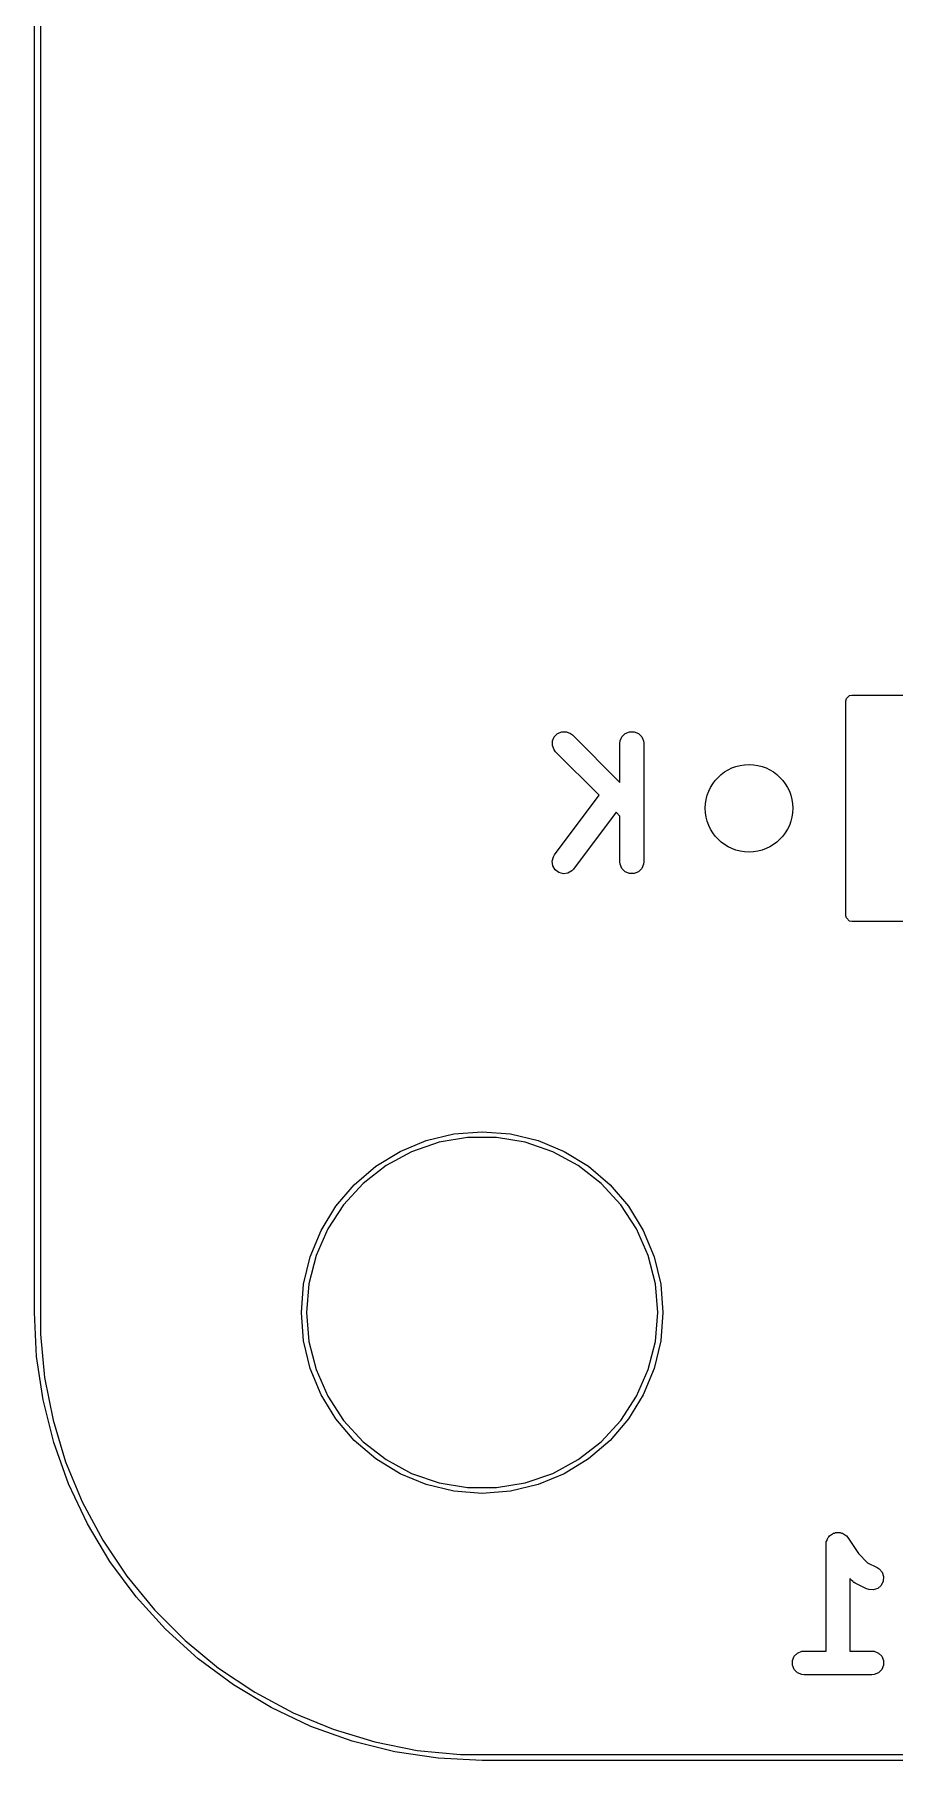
# Model space of a CAD drawing. Extents: x 50.8 to 101.6, y -101.6 to -50.8.
# Drawn here: x 50.77 to 58.14, y -101.62 to -86.85 of the extents above; entities that cross this region are included whole.
import ezdxf

# ---------------------------------------------------------------- set-up
doc = ezdxf.new("R2010")
doc.units = 0
doc.layers.add('BLACK', color=7, linetype='CONTINUOUS')

msp = doc.modelspace()

# ---------------------------------------------------------------- linework, layer by layer
at = {"layer": 'BLACK', "linetype": 'CONTINUOUS'}
for p, q in [((50.775, -97.79), (50.775, -80.772)), ((50.825, -80.772), (50.825, -97.79)), ((57.729806, -92.532866), (57.756866, -92.505806)), ((57.756866, -92.505806), (57.776, -92.502)), ((57.776, -92.502), (58.496, -92.502)), ((57.726, -92.552), (57.729806, -92.532866)), ((57.726, -94.392), (57.726, -92.552)), ((55.211875, -92.895632), (55.227046, -92.859007)), ((55.211875, -92.935274), (55.211875, -92.895632)), ((55.227046, -92.971899), (55.211875, -92.935274)), ((55.227046, -92.859007), (55.255077, -92.830976)), ((55.255077, -92.830976), (55.291702, -92.815805)), ((55.291702, -92.815805), (55.331344, -92.815805)), ((55.331344, -92.815805), (55.367969, -92.830976)), ((55.367969, -92.830976), (55.383365, -92.843611)), ((55.383365, -92.843611), (55.790495, -93.250741)), ((55.790495, -92.915453), (55.792447, -92.895632)), ((55.790495, -93.250741), (55.790495, -92.915453)), ((55.792447, -92.895632), (55.807618, -92.859007)), ((55.807618, -92.859007), (55.835649, -92.830976)), ((55.835649, -92.830976), (55.872274, -92.815805)), ((55.872274, -92.815805), (55.911916, -92.815805)), ((55.911916, -92.815805), (55.948541, -92.830976)), ((55.948541, -92.830976), (55.976572, -92.859007)), ((55.976572, -92.859007), (55.991743, -92.895632)), ((55.991743, -92.895632), (55.993695, -92.915453)), ((55.993695, -92.915453), (55.993695, -93.931453)), ((55.239681, -92.987295), (55.227046, -92.971899)), ((55.612801, -93.360415), (55.239681, -92.987295)), ((55.230243, -93.870493), (55.612801, -93.360415)), ((55.757944, -93.505558), (55.392803, -93.992413)), ((55.790495, -93.538109), (55.757944, -93.505558)), ((55.790495, -93.931453), (55.790495, -93.538109)), ((55.210074, -93.925924), (55.219912, -93.887521)), ((55.21568, -93.965167), (55.210074, -93.925924)), ((55.235877, -93.999279), (55.21568, -93.965167)), ((55.219912, -93.887521), (55.230243, -93.870493)), ((55.792447, -93.951274), (55.790495, -93.931453)), ((55.807618, -93.987899), (55.792447, -93.951274)), ((55.835649, -94.01593), (55.807618, -93.987899)), ((55.976572, -93.987899), (55.948541, -94.01593)), ((55.991743, -93.951274), (55.976572, -93.987899)), ((55.993695, -93.931453), (55.991743, -93.951274)), ((55.267591, -94.023064), (55.235877, -93.999279)), ((55.305994, -94.032902), (55.267591, -94.023064)), ((55.345237, -94.027296), (55.305994, -94.032902)), ((55.379349, -94.007099), (55.345237, -94.027296)), ((55.392803, -93.992413), (55.379349, -94.007099)), ((55.872274, -94.031101), (55.835649, -94.01593)), ((55.911916, -94.031101), (55.872274, -94.031101)), ((55.948541, -94.01593), (55.911916, -94.031101)), ((57.729806, -94.411134), (57.726, -94.392)), ((57.756866, -94.438194), (57.729806, -94.411134)), ((57.776, -94.442), (57.756866, -94.438194)), ((58.496, -94.442), (57.776, -94.442)), ((53.906769, -96.409831), (54.131333, -96.316813)), ((54.240756, -96.331889), (54.005795, -96.412551)), ((54.131333, -96.316813), (54.367683, -96.260071)), ((54.485789, -96.291), (54.240756, -96.331889)), ((54.367683, -96.260071), (54.61, -96.241)), ((54.734211, -96.291), (54.485789, -96.291)), ((54.61, -96.241), (54.852317, -96.260071)), ((54.979244, -96.331889), (54.734211, -96.291)), ((54.852317, -96.260071), (55.088667, -96.316813)), ((55.214205, -96.412551), (54.979244, -96.331889)), ((55.088667, -96.316813), (55.313231, -96.409831)), ((53.699521, -96.536833), (53.906769, -96.409831)), ((54.005795, -96.412551), (53.787315, -96.530787)), ((55.432685, -96.530787), (55.214205, -96.412551)), ((55.313231, -96.409831), (55.520479, -96.536833)), ((53.514692, -96.694692), (53.699521, -96.536833)), ((53.787315, -96.530787), (53.591276, -96.68337)), ((55.628724, -96.68337), (55.432685, -96.530787)), ((55.520479, -96.536833), (55.705308, -96.694692)), ((53.356833, -96.879521), (53.514692, -96.694692)), ((53.591276, -96.68337), (53.423025, -96.86614)), ((55.796975, -96.86614), (55.628724, -96.68337)), ((55.705308, -96.694692), (55.863167, -96.879521)), ((53.229831, -97.086769), (53.356833, -96.879521)), ((53.423025, -96.86614), (53.287151, -97.07411)), ((55.932849, -97.07411), (55.796975, -96.86614)), ((55.863167, -96.879521), (55.990169, -97.086769)), ((53.136813, -97.311333), (53.229831, -97.086769)), ((53.287151, -97.07411), (53.187361, -97.301608)), ((56.032639, -97.301608), (55.932849, -97.07411)), ((55.990169, -97.086769), (56.083187, -97.311333)), ((53.080071, -97.547683), (53.136813, -97.311333)), ((53.187361, -97.301608), (53.126377, -97.542427)), ((56.093623, -97.542427), (56.032639, -97.301608)), ((56.083187, -97.311333), (56.139929, -97.547683)), ((53.061, -97.79), (53.080071, -97.547683)), ((53.126377, -97.542427), (53.105863, -97.79)), ((56.114137, -97.79), (56.093623, -97.542427)), ((56.139929, -97.547683), (56.159, -97.79)), ((50.793467, -98.165896), (50.775, -97.79)), ((50.825, -97.79), (50.825, -97.975945)), ((53.080071, -98.032317), (53.061, -97.79)), ((53.105863, -97.79), (53.126377, -98.037573)), ((56.093623, -98.037573), (56.114137, -97.79)), ((56.159, -97.79), (56.139929, -98.032317)), ((50.825, -97.975945), (50.861451, -98.346045)), ((53.136813, -98.268667), (53.080071, -98.032317)), ((53.126377, -98.037573), (53.187361, -98.278392)), ((56.032639, -98.278392), (56.093623, -98.037573)), ((56.139929, -98.032317), (56.083187, -98.268667)), ((50.848688, -98.538171), (50.793467, -98.165896)), ((53.229831, -98.493231), (53.136813, -98.268667)), ((56.083187, -98.268667), (55.990169, -98.493231)), ((50.861451, -98.346045), (50.934004, -98.710789)), ((53.187361, -98.278392), (53.287151, -98.50589)), ((55.932849, -98.50589), (56.032639, -98.278392)), ((50.940134, -98.903242), (50.848688, -98.538171)), ((53.356833, -98.700479), (53.229831, -98.493231)), ((53.287151, -98.50589), (53.423025, -98.71386)), ((55.796975, -98.71386), (55.932849, -98.50589)), ((55.990169, -98.493231), (55.863167, -98.700479)), ((50.934004, -98.710789), (51.041958, -99.066666)), ((53.514692, -98.885308), (53.356833, -98.700479)), ((53.423025, -98.71386), (53.591276, -98.89663)), ((55.628724, -98.89663), (55.796975, -98.71386)), ((55.863167, -98.700479), (55.705308, -98.885308)), ((51.066922, -99.257591), (50.940134, -98.903242)), ((53.699521, -99.043167), (53.514692, -98.885308)), ((53.591276, -98.89663), (53.787315, -99.049213)), ((55.432685, -99.049213), (55.628724, -98.89663)), ((55.705308, -98.885308), (55.520479, -99.043167)), ((51.041958, -99.066666), (51.184274, -99.410248)), ((53.906769, -99.170169), (53.699521, -99.043167)), ((53.787315, -99.049213), (54.005795, -99.167449)), ((55.214205, -99.167449), (55.432685, -99.049213)), ((55.520479, -99.043167), (55.313231, -99.170169)), ((51.227832, -99.597806), (51.066922, -99.257591)), ((54.131333, -99.263187), (53.906769, -99.170169)), ((54.005795, -99.167449), (54.240756, -99.248111)), ((54.367683, -99.319929), (54.131333, -99.263187)), ((54.240756, -99.248111), (54.485789, -99.289)), ((54.485789, -99.289), (54.734211, -99.289)), ((54.734211, -99.289), (54.979244, -99.248111)), ((55.088667, -99.263187), (54.852317, -99.319929)), ((54.979244, -99.248111), (55.214205, -99.167449)), ((55.313231, -99.170169), (55.088667, -99.263187)), ((51.184274, -99.410248), (51.359582, -99.738226)), ((54.61, -99.339), (54.367683, -99.319929)), ((54.852317, -99.319929), (54.61, -99.339)), ((51.421314, -99.920612), (51.227832, -99.597806)), ((51.359582, -99.738226), (51.566193, -100.047441)), ((57.556419, -99.773242), (57.558351, -99.753632)), ((57.558351, -99.753632), (57.562201, -99.744336)), ((57.562201, -99.744336), (57.564174, -99.734474)), ((57.564174, -99.734474), (57.569712, -99.726203)), ((57.569712, -99.726203), (57.573522, -99.717007)), ((57.573522, -99.717007), (57.580634, -99.709894)), ((57.580634, -99.709894), (57.586232, -99.701536)), ((57.586232, -99.701536), (57.594515, -99.696013)), ((57.594515, -99.696013), (57.601553, -99.688976)), ((57.601553, -99.688976), (57.610844, -99.685127)), ((57.610844, -99.685127), (57.619216, -99.679546)), ((57.619216, -99.679546), (57.628982, -99.677614)), ((57.628982, -99.677614), (57.638178, -99.673805)), ((57.638178, -99.673805), (57.648238, -99.673805)), ((57.648238, -99.673805), (57.658106, -99.671853)), ((57.658106, -99.671853), (57.667865, -99.673805)), ((57.667865, -99.673805), (57.67782, -99.673805)), ((57.67782, -99.673805), (57.687115, -99.677655)), ((57.687115, -99.677655), (57.696978, -99.679628)), ((57.696978, -99.679628), (57.705248, -99.685166)), ((57.705248, -99.685166), (57.714445, -99.688976)), ((57.714445, -99.688976), (57.721557, -99.696088)), ((57.721557, -99.696088), (57.729916, -99.701686)), ((57.729916, -99.701686), (57.742403, -99.716934)), ((57.742403, -99.716934), (57.742476, -99.717007)), ((57.742476, -99.717007), (57.742489, -99.717039)), ((57.742489, -99.717039), (57.742535, -99.717095)), ((57.742535, -99.717095), (57.833717, -99.853868)), ((57.556399, -99.773346), (57.556419, -99.773242)), ((57.556406, -99.773381), (57.556399, -99.773346)), ((57.556399, -99.773453), (57.556406, -99.773381)), ((57.556399, -100.687853), (57.556399, -99.773453)), ((57.833717, -99.853868), (57.911706, -99.931857)), ((51.645505, -100.222898), (51.421314, -99.920612)), ((51.566193, -100.047441), (51.802118, -100.334916)), ((57.911706, -99.931857), (57.993722, -99.972865)), ((57.993722, -99.972865), (58.010577, -99.983475)), ((58.010577, -99.983475), (58.036551, -100.013424)), ((58.036551, -100.013424), (58.049087, -100.051031)), ((57.779681, -100.0872), (57.759599, -100.067118)), ((57.759599, -100.067118), (57.759599, -100.687853)), ((57.787472, -100.093593), (57.779681, -100.0872)), ((57.789231, -100.095622), (57.787472, -100.093593)), ((57.792288, -100.097546), (57.789231, -100.095622)), ((57.795077, -100.099835), (57.792288, -100.097546)), ((57.797553, -100.10086), (57.795077, -100.099835)), ((57.806086, -100.106232), (57.797553, -100.10086)), ((57.902848, -100.154613), (57.806086, -100.106232)), ((57.921449, -100.161731), (57.902848, -100.154613)), ((57.960992, -100.164541), (57.921449, -100.161731)), ((57.9986, -100.152005), (57.960992, -100.164541)), ((58.028548, -100.126031), (57.9986, -100.152005)), ((58.046277, -100.090574), (58.028548, -100.126031)), ((58.049087, -100.051031), (58.046277, -100.090574)), ((51.898245, -100.501755), (51.645505, -100.222898)), ((51.802118, -100.334916), (52.065084, -100.597882)), ((52.177102, -100.754495), (51.898245, -100.501755)), ((52.065084, -100.597882), (52.352559, -100.833807)), ((52.479388, -100.978686), (52.177102, -100.754495)), ((57.268065, -100.769632), (57.283236, -100.733007)), ((57.268065, -100.809274), (57.268065, -100.769632)), ((57.283236, -100.733007), (57.311267, -100.704976)), ((57.311267, -100.704976), (57.347892, -100.689805)), ((57.347892, -100.689805), (57.367713, -100.687853)), ((57.367713, -100.687853), (57.556399, -100.687853)), ((57.759599, -100.687853), (57.948285, -100.687853)), ((57.948285, -100.687853), (57.968106, -100.689805)), ((57.968106, -100.689805), (58.004731, -100.704976)), ((58.004731, -100.704976), (58.032762, -100.733007)), ((58.032762, -100.733007), (58.047933, -100.769632)), ((58.047933, -100.769632), (58.047933, -100.809274)), ((52.352559, -100.833807), (52.661774, -101.040418)), ((57.283236, -100.845899), (57.268065, -100.809274)), ((57.311267, -100.87393), (57.283236, -100.845899)), ((57.347892, -100.889101), (57.311267, -100.87393)), ((57.367713, -100.891053), (57.347892, -100.889101)), ((57.948285, -100.891053), (57.367713, -100.891053)), ((57.968106, -100.889101), (57.948285, -100.891053)), ((58.004731, -100.87393), (57.968106, -100.889101)), ((58.032762, -100.845899), (58.004731, -100.87393)), ((58.047933, -100.809274), (58.032762, -100.845899)), ((52.802194, -101.172168), (52.479388, -100.978686)), ((52.661774, -101.040418), (52.989752, -101.215726)), ((53.142409, -101.333078), (52.802194, -101.172168)), ((52.989752, -101.215726), (53.333334, -101.358042)), ((53.496758, -101.459866), (53.142409, -101.333078)), ((53.333334, -101.358042), (53.689211, -101.465996)), ((53.861829, -101.551312), (53.496758, -101.459866)), ((53.689211, -101.465996), (54.053955, -101.538549)), ((54.234104, -101.606533), (53.861829, -101.551312)), ((54.053955, -101.538549), (54.424055, -101.575)), ((54.61, -101.625), (54.234104, -101.606533)), ((54.424055, -101.575), (54.61, -101.575)), ((54.61, -101.575), (97.79, -101.575)), ((97.79, -101.625), (54.61, -101.625))]:
    msp.add_line(p, q, dxfattribs=at)
at = {"layer": 'BLACK'}
msp.add_circle((56.896, -93.472), 0.375, dxfattribs=at)
msp.add_circle((56.896, -93.472), 0.375, dxfattribs=at)

doc.saveas('drawing.dxf')
